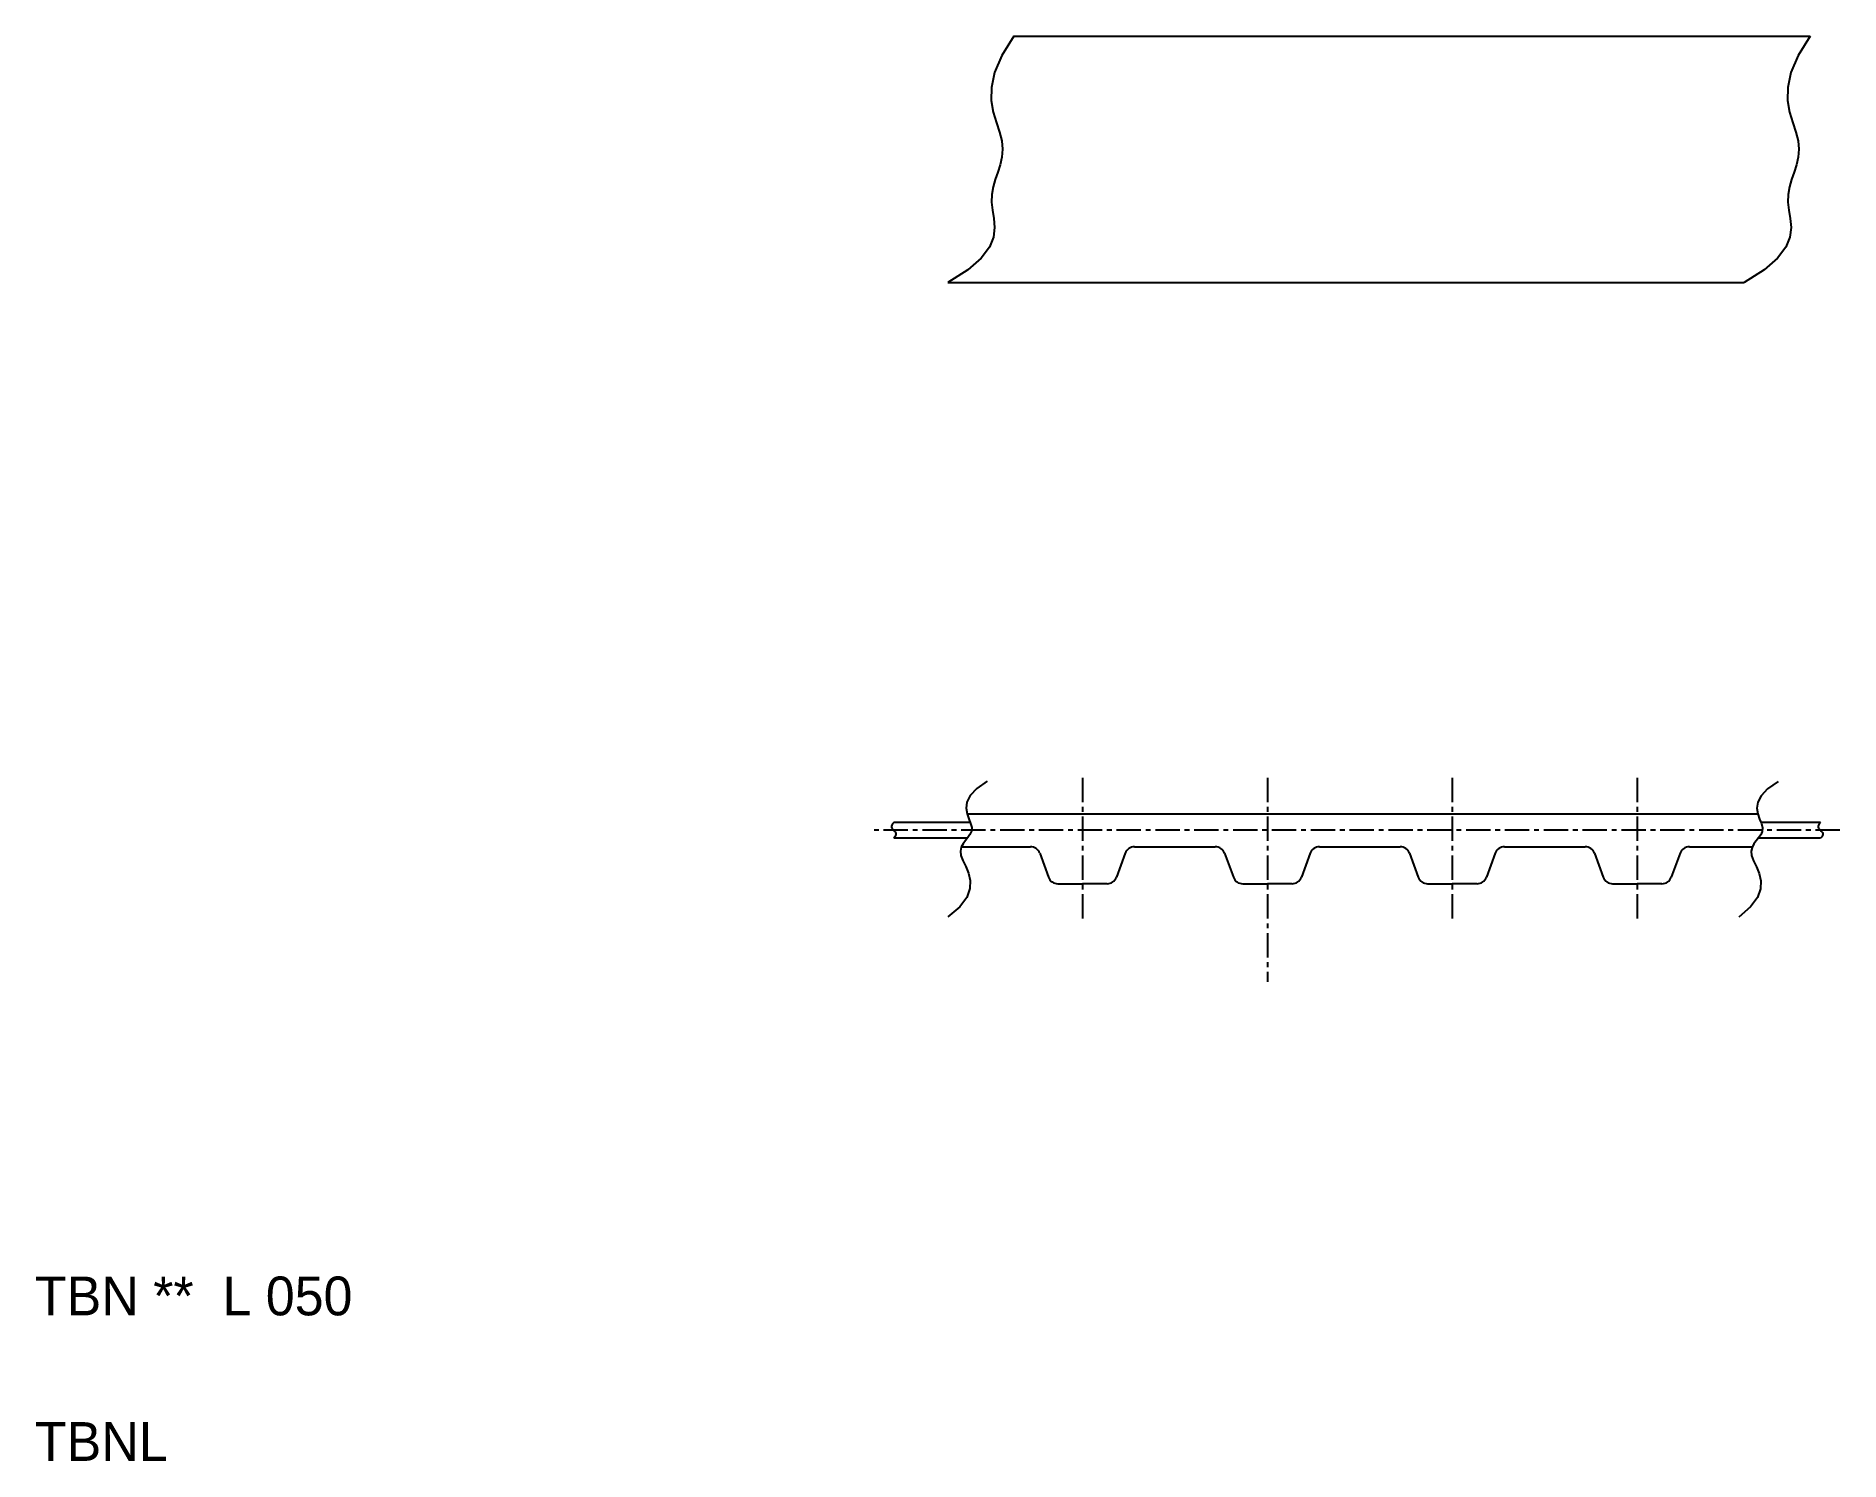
# Model space of a CAD drawing. Extents: x 93.3 to 186.2, y 89.1 to 162.5.
import ezdxf

# ---------------------------------------------------------------- set-up
doc = ezdxf.new("R2010")
doc.units = 0
doc.linetypes.add('CENTER', pattern=[2, 1.25, -0.25, 0.25, -0.25])
doc.layers.get('0').update_dxf_attribs({"linetype": 'CONTINUOUS'})
doc.layers.add('CENTER', color=1, linetype='CENTER')

msp = doc.modelspace()

# ---------------------------------------------------------------- linework, layer by layer
for p, q in [((143.618, 162.533), (184.631, 162.533)), ((153.871, 162.533), (153.871, 162.534)), ((164.125, 162.533), (164.125, 162.533)), ((140.215, 149.833), (181.228, 149.833)), ((141.372, 122.021), (137.43, 122.021)), ((141.208, 122.476), (181.932, 122.476)), ((185.16, 122.021), (182.094, 122.021)), ((141.226, 121.221), (137.43, 121.221)), ((140.921, 120.776), (144.467, 120.776)), ((149.832, 120.776), (153.074, 120.776)), ((150.749, 120.776), (153.992, 120.776)), ((159.357, 120.776), (162.599, 120.776)), ((160.274, 120.776), (163.517, 120.776)), ((168.882, 120.776), (172.124, 120.776)), ((169.799, 120.776), (173.042, 120.776)), ((178.407, 120.776), (181.652, 120.776)), ((185.16, 121.221), (181.961, 121.221)), ((144.947, 120.441), (145.397, 119.202)), ((149.352, 120.441), (148.901, 119.202)), ((154.472, 120.441), (154.922, 119.202)), ((158.877, 120.441), (158.426, 119.202)), ((163.997, 120.441), (164.447, 119.202)), ((168.402, 120.441), (167.951, 119.202)), ((173.522, 120.441), (173.972, 119.202)), ((177.927, 120.441), (177.476, 119.202)), ((145.877, 118.866), (147.149, 118.866)), ((148.422, 118.866), (147.149, 118.866)), ((155.402, 118.866), (156.674, 118.866)), ((157.947, 118.866), (156.674, 118.866)), ((164.927, 118.866), (166.199, 118.866)), ((167.472, 118.866), (166.199, 118.866)), ((174.452, 118.866), (175.724, 118.866)), ((176.997, 118.866), (175.724, 118.866))]:
    msp.add_line(p, q)
at = {"color": 3}
for points in [[(143.618, 162.533), (142.991, 161.537), (142.622, 160.659), (142.46, 159.888), (142.456, 159.208), (142.558, 158.607), (142.716, 158.07), (142.88, 157.583), (142.998, 157.134), (143.033, 156.709), (142.995, 156.302), (142.905, 155.909), (142.786, 155.525), (142.66, 155.144), (142.549, 154.762), (142.475, 154.374), (142.46, 153.976), (142.513, 153.562), (142.589, 153.128), (142.628, 152.668), (142.572, 152.179), (142.361, 151.656), (141.938, 151.094), (141.242, 150.488), (140.215, 149.833)], [(184.631, 162.533), (184.004, 161.537), (183.635, 160.659), (183.473, 159.888), (183.469, 159.208), (183.571, 158.607), (183.729, 158.07), (183.892, 157.583), (184.011, 157.134), (184.046, 156.709), (184.008, 156.302), (183.918, 155.909), (183.799, 155.525), (183.673, 155.144), (183.562, 154.762), (183.488, 154.374), (183.473, 153.976), (183.526, 153.562), (183.602, 153.128), (183.641, 152.668), (183.585, 152.179), (183.374, 151.656), (182.951, 151.094), (182.255, 150.488), (181.228, 149.833)], [(142.25, 124.147), (141.705, 123.769), (141.37, 123.412), (141.203, 123.078), (141.163, 122.766), (141.208, 122.477), (141.298, 122.213), (141.391, 121.974), (141.445, 121.762), (141.43, 121.574), (141.357, 121.406), (141.248, 121.248), (141.122, 121.092), (141.002, 120.93), (140.909, 120.753), (140.864, 120.554), (140.888, 120.325), (140.991, 120.057), (141.137, 119.752), (141.278, 119.409), (141.365, 119.03), (141.352, 118.615), (141.189, 118.165), (140.828, 117.681), (140.223, 117.164)], [(182.976, 124.136), (182.431, 123.758), (182.096, 123.401), (181.929, 123.067), (181.888, 122.755), (181.934, 122.466), (182.023, 122.202), (182.116, 121.963), (182.17, 121.751), (182.156, 121.563), (182.083, 121.395), (181.973, 121.237), (181.847, 121.081), (181.727, 120.919), (181.634, 120.742), (181.589, 120.543), (181.613, 120.314), (181.717, 120.046), (181.863, 119.741), (182.004, 119.398), (182.091, 119.019), (182.077, 118.604), (181.914, 118.154), (181.554, 117.67), (180.948, 117.153)], [(137.43, 122.021), (137.369, 121.951), (137.332, 121.888), (137.316, 121.833), (137.318, 121.784), (137.334, 121.739), (137.36, 121.698), (137.393, 121.659), (137.43, 121.621), (137.467, 121.583), (137.501, 121.545), (137.527, 121.503), (137.543, 121.459), (137.545, 121.409), (137.529, 121.354), (137.492, 121.292), (137.43, 121.221)], [(185.16, 122.021), (185.099, 121.951), (185.062, 121.888), (185.046, 121.833), (185.048, 121.784), (185.064, 121.739), (185.09, 121.698), (185.123, 121.659), (185.16, 121.621), (185.197, 121.583), (185.231, 121.545), (185.257, 121.503), (185.273, 121.459), (185.275, 121.409), (185.259, 121.354), (185.222, 121.292), (185.16, 121.221)]]:
    msp.add_lwpolyline(points, dxfattribs=at)
for centre, start, end in [((144.467, 120.266), 20, 90), ((149.832, 120.266), 90, 160), ((153.992, 120.266), 20, 90), ((159.357, 120.266), 90, 160), ((163.517, 120.266), 20, 90), ((168.882, 120.266), 90, 160), ((173.042, 120.266), 20, 90), ((178.407, 120.266), 90, 160), ((145.877, 119.376), 200, 270), ((148.422, 119.376), 270, 340), ((155.402, 119.376), 200, 270), ((157.947, 119.376), 270, 340), ((164.927, 119.376), 200, 270), ((167.472, 119.376), 270, 340), ((174.452, 119.376), 200, 270), ((176.997, 119.376), 270, 340)]:
    msp.add_arc(centre, 0.51, start, end)
at = {"layer": 'CENTER', "color": 1, "linetype": 'CENTER'}
for p, q in [((147.149, 124.326), (147.149, 116.936)), ((156.674, 124.326), (156.674, 113.811)), ((166.199, 124.326), (166.199, 116.936)), ((175.724, 124.326), (175.724, 116.936)), ((186.16, 121.621), (136.43, 121.621))]:
    msp.add_line(p, q, dxfattribs=at)

# ---------------------------------------------------------------- texts
for s, p in [('TBN **  L 050', (93.201, 96.635)), ('TBNL', (93.201, 89.135))]:
    msp.add_text(s, height=2).set_placement(p)

doc.saveas('drawing.dxf')
